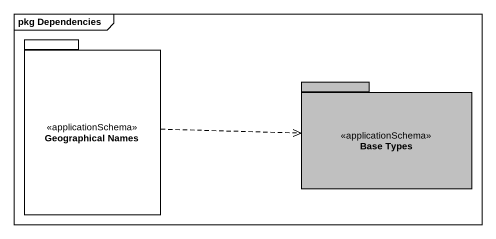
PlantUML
@startuml
mainframe pkg Dependencies
package "Geographical Names" as Geographical_Names <<applicationSchema>> {
}
package "Base Types" as Base_Types <<applicationSchema>> #C0C0C0 {
}
Geographical_Names .right.> Base_Types
@enduml
